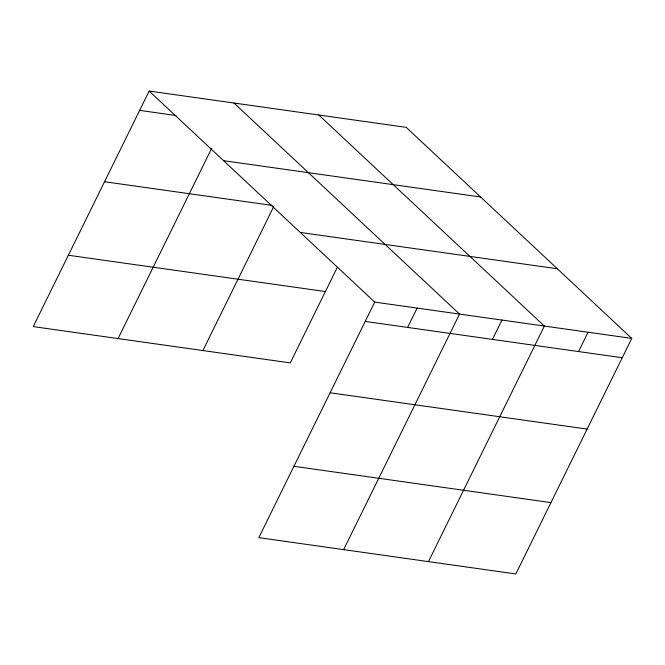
<?xml version="1.0" encoding="UTF-8"?>
<svg xmlns="http://www.w3.org/2000/svg" width="665" height="665" viewBox="0 0 665 665"><rect width="100%" height="100%" fill="white"/><g stroke="black" fill="none" stroke-linecap="round" stroke-linejoin="round"><path stroke-width="1" d="M631.75 338.402L374.719 302.101L258.818 537.653L515.841 573.953L631.75 338.402L406.182 127.347L149.16 91.047L33.25 326.598L290.281 362.899L337.296 267.355M118.071 338.576L211.694 148.303M202.892 350.555L273.714 206.616M407.62 327.421L417.13 308.086M343.639 549.631L459.54 314.079L233.972 103.025M492.441 339.399L501.95 320.073M428.451 561.609L544.361 326.058L318.793 115.003M578.542 351.561L588.051 332.234M139.642 110.373L175.992 115.511M223.59 160.689L480.62 196.998M104.538 181.728L272.151 205.402M300.289 232.451L557.312 268.76M68.362 255.244L325.385 291.544M365.21 321.428L622.24 357.737M330.098 392.782L587.129 429.091M293.93 466.298L550.952 502.607M149.16 91.047L374.719 302.101"/></g></svg>
